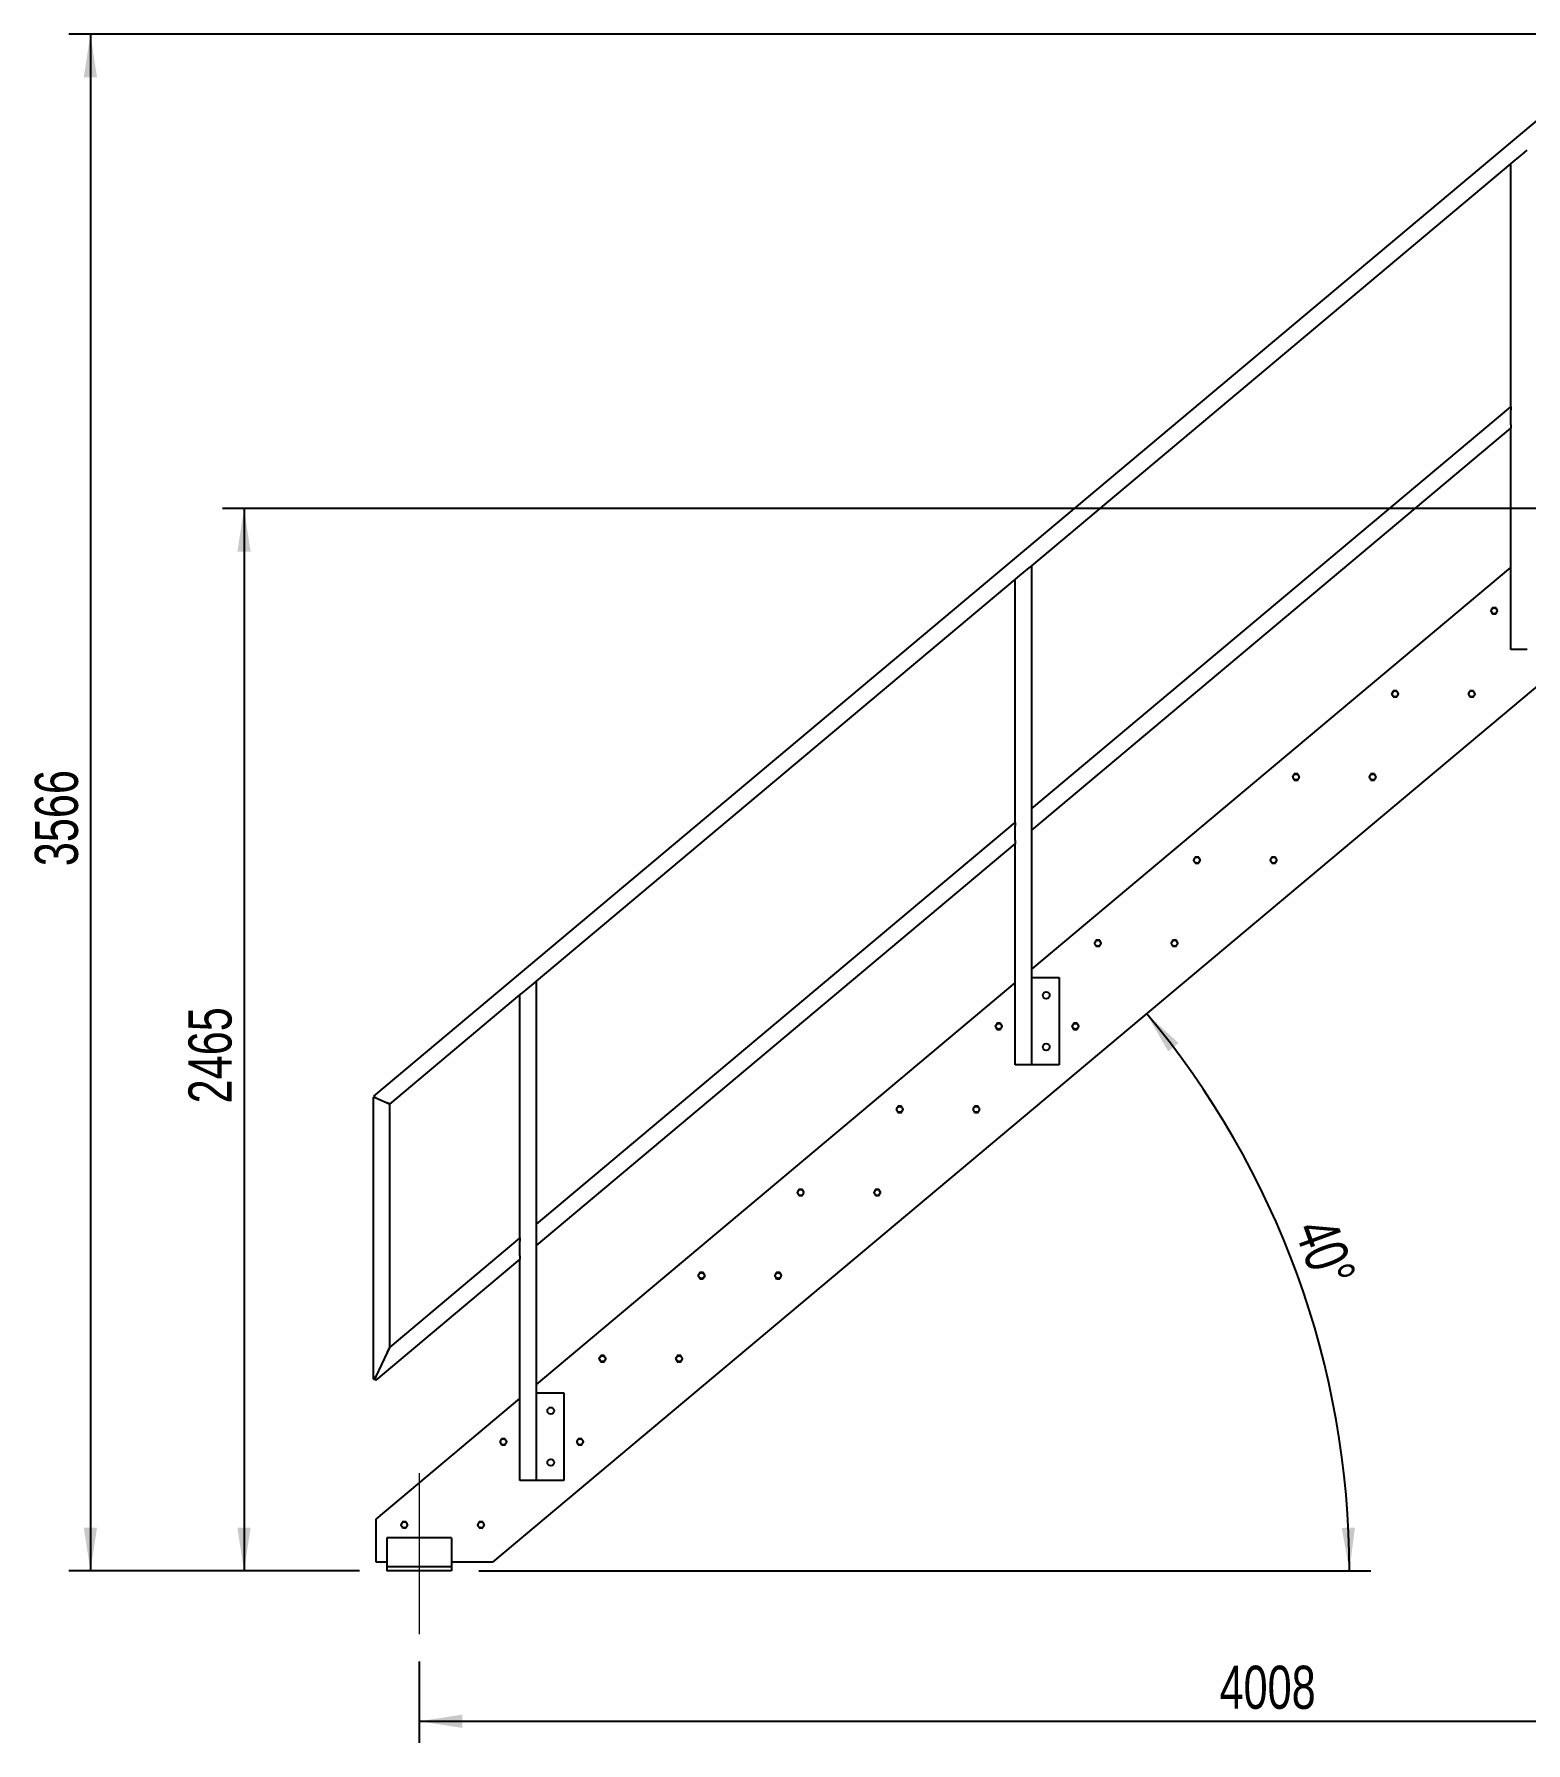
# Model space of a CAD drawing. Header units: millimetres. Extents: x 1293 to 41893, y 1011 to 26911.
# Drawn here: x 20721 to 24181, y 3855 to 7820 of the extents above; entities that cross this region are included whole.
import ezdxf

# ---------------------------------------------------------------- set-up
doc = ezdxf.new("R2010")
doc.units = ezdxf.units.MM
doc.header["$LTSCALE"] = 50
doc.linetypes.add('CENTERX2', pattern=[20.32, 12.7, -2.54, 2.54, -2.54])
doc.layers.add('CAPA_1', color=7, linetype='Continuous')
doc.layers.add('PASILLOS', color=2, linetype='Continuous')
doc.styles.add('SLDTEXTSTYLE0', font='TXT', dxfattribs={"width": 0.75})
doc.dimstyles.new('SLDDIMSTYLE0', dxfattribs={"dimtxt": 100, "dimasz": 100, "dimexe": 0, "dimexo": 0.0625, "dimgap": 25, "dimtad": 2, "dimdec": 0, "dimrnd": 1e-09, "dimzin": 12, "dimdsep": 46, "dimtxsty": 'SLDTEXTSTYLE0', "dimsah": 1, "dimcen": 0.09, "dimadec": 0, "dimazin": 3, "dimtfac": 1, "dimtdec": 0, "dimtofl": 0, "dimtmove": 0, "dimatfit": 3, "dimfxl": 1, "dimfrac": 2, "dimtolj": 1, "dimtzin": 12, "dimarcsym": 0})
doc.dimstyles.new('SLDDIMSTYLE1', dxfattribs={"dimtxt": 100, "dimasz": 100, "dimexe": 0, "dimexo": 0.0625, "dimgap": 25, "dimtad": 2, "dimdec": 4, "dimlfac": 50, "dimzin": 12, "dimdsep": 46, "dimtxsty": 'SLDTEXTSTYLE0', "dimsah": 1, "dimcen": 0.09, "dimadec": 0, "dimazin": 3, "dimtfac": 1, "dimtdec": 0, "dimtofl": 0, "dimtmove": 0, "dimatfit": 3, "dimfxl": 1, "dimfrac": 2, "dimtolj": 1, "dimtzin": 12, "dimarcsym": 0})

# ---------------------------------------------------------------- blocks, each defined once
blk = doc.blocks.new('_D_7')
at = {"layer": 'CAPA_1', "transparency": 16777216}
for p, q in [((25622.4, 4353.9), (25622.4, 3854.8)), ((21613.9, 4043.7), (21613.9, 3854.8)), ((21613.9, 3904.8), (25622.4, 3904.8))]:
    blk.add_line(p, q, dxfattribs=at)
for points in [[(21613.9, 3904.8), (21713.9, 3889.4), (21713.9, 3920.2)], [(25622.4, 3904.8), (25522.4, 3920.2), (25522.4, 3889.4)]]:
    blk.add_solid(points, dxfattribs=at)
at = {"layer": 'CAPA_1', "transparency": 16777216, "insert": (23470.3, 4033.7), "char_height": 100, "attachment_point": 1, "style": 'SLDTEXTSTYLE0'}
blk.add_mtext('4008', dxfattribs=at)
blk = doc.blocks.new('_D_8')
at = {"layer": 'CAPA_1', "transparency": 16777216}
for p, q in [((24382.9, 7819.8), (20801.3, 7819.8)), ((20851.3, 7819.8), (20851.3, 4254)), ((21475.4, 4254), (20801.3, 4254))]:
    blk.add_line(p, q, dxfattribs=at)
for points in [[(20851.3, 7819.8), (20835.9, 7719.8), (20866.7, 7719.8)], [(20851.3, 4254), (20866.7, 4354), (20835.9, 4354)]]:
    blk.add_solid(points, dxfattribs=at)
at = {"layer": 'CAPA_1', "transparency": 16777216, "insert": (20722.4, 5889.1), "char_height": 100, "attachment_point": 1, "rotation": 90, "style": 'SLDTEXTSTYLE0'}
blk.add_mtext('3566', dxfattribs=at)
blk = doc.blocks.new('_D_9')
at = {"layer": 'CAPA_1', "transparency": 16777216}
blk.add_line((21752.4, 4254), (23821.6, 4254), dxfattribs=at)
blk.add_arc((21759.8, 4254), 2011.8, 0, 40, dxfattribs=at)
for points in [[(23300.9, 5547.1), (23351.2, 5459.3), (23375.3, 5478.5)], [(23771.6, 4254), (23784.5, 4354.3), (23753.7, 4353.6)]]:
    blk.add_solid(points, dxfattribs=at)
at = {"layer": 'CAPA_1', "transparency": 16777216, "insert": (23737, 5080.6), "char_height": 100, "attachment_point": 1, "rotation": 290, "style": 'SLDTEXTSTYLE0'}
blk.add_mtext('40°', dxfattribs=at)
blk = doc.blocks.new('_D_10')
at = {"layer": 'CAPA_1', "transparency": 16777216}
for p, q in [((24551.6, 6719), (21157.6, 6719)), ((21207.6, 6719), (21207.6, 4254)), ((21475.4, 4254), (21157.6, 4254))]:
    blk.add_line(p, q, dxfattribs=at)
for points in [[(21207.6, 6719), (21192.2, 6619), (21223, 6619)], [(21207.6, 4254), (21223, 4354), (21192.2, 4354)]]:
    blk.add_solid(points, dxfattribs=at)
at = {"layer": 'CAPA_1', "transparency": 16777216, "insert": (21078.7, 5338.7), "char_height": 100, "attachment_point": 1, "rotation": 90, "style": 'SLDTEXTSTYLE0'}
blk.add_mtext('2465', dxfattribs=at)

msp = doc.modelspace()

# ---------------------------------------------------------------- linework, layer by layer
at = {"layer": 'CAPA_1', "linetype": 'CENTERX2', "lineweight": 18}
msp.add_line((21613.871561, 4480.1816934), (21613.871561, 4107.1617734), dxfattribs=at)
at = {"layer": 'PASILLOS', "linetype": 'Continuous', "lineweight": 25}
for p, q in [((21508.5535896, 5355.5496532), (24444.5694222, 7819.1594555)), ((24151.8116858, 7523.7705291), (24177.7196858, 7545.5099224)), ((24177.7196858, 7545.5099224), (24183.8156858, 7550.6250737)), ((23034.7490212, 6586.4436592), (24145.7156858, 7518.6553778)), ((24145.7156858, 7518.6553778), (24151.8116858, 7523.7705291)), ((24145.7156858, 6954.9805102), (24145.7156858, 7518.6553778)), ((23034.7490212, 6022.7687917), (24145.7156858, 6954.9805102)), ((24145.7156858, 6954.9805102), (24145.7156858, 6947.0227474)), ((24145.7156858, 6913.2022554), (24145.7156858, 6947.0227474)), ((23034.7490212, 5973.0327739), (24145.7156858, 6905.2444925)), ((24145.7156858, 6913.2022554), (24145.7156858, 6905.2444925)), ((24145.7156858, 6392.1082346), (24145.7156858, 6905.2444925)), ((23028.6530212, 6581.3285078), (23034.7490212, 6586.4436592)), ((23034.7490212, 6022.7687917), (23034.7490212, 6586.4436592)), ((23034.7490212, 5650.1494093), (24145.7156858, 6582.3611279)), ((21885.6823565, 5622.2622447), (22996.6490212, 6554.4739632)), ((22996.6490212, 6554.4739632), (23002.7450212, 6559.5891146)), ((22996.6490212, 5990.7990957), (22996.6490212, 6554.4739632)), ((23002.7450212, 6559.5891146), (23028.6530212, 6581.3285078)), ((24479.389068, 6535.9945175), (21783.6271584, 4273.9816934)), ((24151.8116858, 6392.1082346), (24145.7156858, 6392.1082346)), ((24177.7196858, 6392.1082346), (24151.8116858, 6392.1082346)), ((24183.8156858, 6392.1082346), (24177.7196858, 6392.1082346)), ((21885.6823565, 5058.5873771), (22996.6490212, 5990.7990957)), ((22996.6490212, 5990.7990957), (22996.6490212, 5982.8413329)), ((23034.7490212, 6014.8110288), (23034.7490212, 6022.7687917)), ((23034.7490212, 5980.9905368), (23034.7490212, 6014.8110288)), ((22996.6490212, 5949.0208408), (22996.6490212, 5982.8413329)), ((22996.6490212, 5949.0208408), (22996.6490212, 5941.063078)), ((23034.7490212, 5973.0327739), (23034.7490212, 5980.9905368)), ((23034.7490212, 5427.9268201), (23034.7490212, 5973.0327739)), ((21885.6823565, 5008.8513594), (22996.6490212, 5941.063078)), ((22996.6490212, 5427.9268201), (22996.6490212, 5941.063078)), ((23034.7490212, 5631.1268201), (23098.2490212, 5631.1268201)), ((23098.2490212, 5631.1268201), (23098.2490212, 5427.9268201)), ((21847.5823565, 5590.2925487), (21853.6783565, 5595.4077001)), ((21853.6783565, 5595.4077001), (21879.5863565, 5617.1470933)), ((21879.5863565, 5617.1470933), (21885.6823565, 5622.2622447)), ((21885.6823565, 5058.5873771), (21885.6823565, 5622.2622447)), ((21885.6823565, 4685.9679948), (22996.6490212, 5618.1797134)), ((21545.6823565, 5336.9683701), (21847.5823565, 5590.2925487)), ((21847.5823565, 5026.6176812), (21847.5823565, 5590.2925487)), ((23002.7450212, 5427.9268201), (22996.6490212, 5427.9268201)), ((23028.6530212, 5427.9268201), (23002.7450212, 5427.9268201)), ((23034.7490212, 5427.9268201), (23028.6530212, 5427.9268201)), ((23098.2490212, 5427.9268201), (23034.7490212, 5427.9268201)), ((21507.5823565, 4698.8382512), (21507.5823565, 5353.4668371)), ((21510.3012798, 5353.4668371), (21507.5823565, 5353.4668371)), ((21508.5535896, 5355.5496532), (21510.3012798, 5353.4668371)), ((21510.3012798, 5353.4668371), (21513.6783565, 5351.8920804)), ((21513.6783565, 5351.8920804), (21510.3012798, 5353.4668371)), ((21513.6783565, 5351.8920804), (21539.5863565, 5339.8109816)), ((21539.5863565, 5339.8109816), (21545.6823565, 5336.9683701)), ((21545.6823565, 5336.9683701), (21539.5863565, 5339.8109816)), ((21545.6823565, 4773.2935025), (21545.6823565, 5336.9683701)), ((21885.6823565, 5050.6296143), (21885.6823565, 5058.5873771)), ((21885.6823565, 5016.8091222), (21885.6823565, 5050.6296143)), ((21847.5823565, 5026.6176812), (21545.6823565, 4773.2935025)), ((21847.5823565, 5026.6176812), (21847.5823565, 5018.6599184)), ((21847.5823565, 4984.8394263), (21847.5823565, 5018.6599184)), ((21885.6823565, 5008.8513594), (21885.6823565, 5016.8091222)), ((21885.6823565, 4463.7454056), (21885.6823565, 5008.8513594)), ((21847.5823565, 4976.8816635), (21513.1365328, 4696.2482962)), ((21847.5823565, 4984.8394263), (21847.5823565, 4976.8816635)), ((21847.5823565, 4463.7454056), (21847.5823565, 4976.8816635)), ((21539.5863565, 4760.2205883), (21513.6783565, 4704.660703)), ((21545.6823565, 4773.2935025), (21539.5863565, 4760.2205883)), ((21539.5863565, 4760.2205883), (21545.6823565, 4773.2935025)), ((21507.5823565, 4698.8382512), (21510.9633026, 4698.8382512)), ((21513.6783565, 4704.660703), (21510.9633026, 4698.8382512)), ((21510.9633026, 4698.8382512), (21513.6783565, 4704.660703)), ((21510.9633026, 4698.8382512), (21513.1365328, 4696.2482962)), ((21513.871561, 4373.9816934), (21847.5823565, 4653.9982989)), ((21885.6823565, 4666.9454056), (21949.1823565, 4666.9454056)), ((21949.1823565, 4666.9454056), (21949.1823565, 4463.7454056)), ((21853.6783565, 4463.7454056), (21847.5823565, 4463.7454056)), ((21879.5863565, 4463.7454056), (21853.6783565, 4463.7454056)), ((21885.6823565, 4463.7454056), (21879.5863565, 4463.7454056)), ((21949.1823565, 4463.7454056), (21885.6823565, 4463.7454056)), ((21513.871561, 4273.9816934), (21513.871561, 4373.9816934)), ((21688.871561, 4330.1816934), (21538.871561, 4330.1816934)), ((21538.871561, 4330.1816934), (21538.871561, 4323.8367734)), ((21538.871561, 4323.8367734), (21538.871561, 4271.4441934)), ((21688.871561, 4330.1816934), (21688.871561, 4323.8367734)), ((21688.871561, 4323.8367734), (21688.871561, 4271.4441934)), ((21538.871561, 4273.9816934), (21513.871561, 4273.9816934)), ((21538.871561, 4271.4441934), (21538.871561, 4263.5066934)), ((21688.871561, 4263.5066934), (21538.871561, 4263.5066934)), ((21538.871561, 4263.5066934), (21538.871561, 4257.1617734)), ((21538.871561, 4257.1617734), (21538.871561, 4253.9816934)), ((21688.871561, 4253.9816934), (21538.871561, 4253.9816934)), ((21783.6271584, 4273.9816934), (21688.871561, 4273.9816934)), ((21688.871561, 4271.4441934), (21688.871561, 4263.5066934)), ((21688.871561, 4263.5066934), (21688.871561, 4257.1617734)), ((21688.871561, 4257.1617734), (21688.871561, 4253.9816934))]:
    msp.add_line(p, q, dxfattribs=at)
for centre, radius in [((24107.3156858, 6481.7082346), 6.775692), ((23877.5023529, 6288.8719517), 6.775692), ((24055.3023529, 6288.8719517), 6.775692), ((23647.68902, 6096.0356688), 6.775692), ((23825.48902, 6096.0356688), 6.775692), ((23417.875687, 5903.1993859), 6.775692), ((23595.675687, 5903.1993859), 6.775692), ((23188.0623541, 5710.363103), 6.775692), ((23365.8623541, 5710.363103), 6.775692), ((23068.2490212, 5589.5268201), 7.9375), ((22958.2490212, 5517.5268201), 6.775692), ((23136.0490212, 5517.5268201), 6.775692), ((23068.2490212, 5469.5268201), 7.9375), ((22728.4356882, 5324.6905372), 6.775692), ((22906.2356882, 5324.6905372), 6.775692), ((22498.6223553, 5131.8542543), 6.775692), ((22676.4223553, 5131.8542543), 6.775692), ((22268.8090223, 4939.0179714), 6.775692), ((22446.6090223, 4939.0179714), 6.775692), ((22038.9956894, 4746.1816885), 6.775692), ((22216.7956894, 4746.1816885), 6.775692), ((21919.1823565, 4625.3454056), 7.9375), ((21809.1823565, 4553.3454056), 6.775692), ((21986.9823565, 4553.3454056), 6.775692), ((21919.1823565, 4505.3454056), 7.9375), ((21579.3690235, 4360.5091226), 6.775692), ((21757.1690235, 4360.5091226), 6.775692)]:
    msp.add_circle(centre, radius, dxfattribs=at)
for points, knots in [([(24103.1912398, 6488.8519846), (24102.8334811, 6488.2323282), (24102.1102057, 6486.9795786), (24100.7064988, 6484.548287), (24099.7017136, 6482.8079479), (24099.0667939, 6481.7082346)], [0, 0, 0, 0, 0.2648633469, 0.5354700776, 1, 1, 1, 1]), ([(24099.0667939, 6481.7082346), (24099.4245527, 6481.0885782), (24100.147828, 6479.8358286), (24101.5515349, 6477.404537), (24102.5563201, 6475.6641979), (24103.1912398, 6474.5644846)], [0, 0, 0, 0, 0.2648633469, 0.5354700776, 1, 1, 1, 1]), ([(24111.4401318, 6488.8519846), (24111.0860922, 6488.8519846), (24110.0606097, 6488.8519846), (24108.301276, 6488.8519846), (24105.8621693, 6488.8519846), (24104.1792557, 6488.8519846), (24103.1912398, 6488.8519846)], [0, 0, 0, 0, 0.1315464599, 0.3810267709, 0.6366091688, 1, 1, 1, 1]), ([(24103.1912398, 6474.5644846), (24104.1792585, 6474.5644846), (24105.8447542, 6474.5644846), (24108.2830385, 6474.5644846), (24110.043375, 6474.5644846), (24111.0860979, 6474.5644846), (24111.4401318, 6474.5644846)], [0, 0, 0, 0, 0.36338935629, 0.61256267501, 0.86845407398, 1, 1, 1, 1]), ([(24115.5645778, 6481.7082346), (24115.206819, 6482.327891), (24114.4835437, 6483.5806407), (24113.0798368, 6486.0119323), (24112.0750516, 6487.7522713), (24111.4401318, 6488.8519846)], [0, 0, 0, 0, 0.2648633469, 0.5354700776, 1, 1, 1, 1]), ([(24111.4401318, 6474.5644846), (24111.7978906, 6475.184141), (24112.521166, 6476.4368907), (24113.9248728, 6478.8681823), (24114.929658, 6480.6085213), (24115.5645778, 6481.7082346)], [0, 0, 0, 0, 0.2648633469, 0.5354700776, 1, 1, 1, 1]), ([(23873.3779069, 6296.0157017), (23873.0201481, 6295.3960453), (23872.2968728, 6294.1432956), (23870.8931659, 6291.7120041), (23869.8883807, 6289.971665), (23869.2534609, 6288.8719517)], [0, 0, 0, 0, 0.2648633469, 0.5354700776, 1, 1, 1, 1]), ([(23869.2534609, 6288.8719517), (23869.6112197, 6288.2522953), (23870.3344951, 6286.9995456), (23871.7382019, 6284.5682541), (23872.7429871, 6282.827915), (23873.3779069, 6281.7282017)], [0, 0, 0, 0, 0.2648633469, 0.5354700776, 1, 1, 1, 1]), ([(23881.6267989, 6296.0157017), (23881.2727592, 6296.0157017), (23880.2472768, 6296.0157017), (23878.4879431, 6296.0157017), (23876.0488364, 6296.0157017), (23874.3659228, 6296.0157017), (23873.3779069, 6296.0157017)], [0, 0, 0, 0, 0.1315464599, 0.3810267709, 0.6366091688, 1, 1, 1, 1]), ([(23873.3779069, 6281.7282017), (23874.3659256, 6281.7282017), (23876.0314212, 6281.7282017), (23878.4697056, 6281.7282017), (23880.2300421, 6281.7282017), (23881.272765, 6281.7282017), (23881.6267989, 6281.7282017)], [0, 0, 0, 0, 0.3633893563, 0.612562675, 0.868454074, 1, 1, 1, 1]), ([(23885.7512449, 6288.8719517), (23885.3934861, 6289.4916081), (23884.6702107, 6290.7443578), (23883.2665039, 6293.1756494), (23882.2617187, 6294.9159884), (23881.6267989, 6296.0157017)], [0, 0, 0, 0, 0.2648633469, 0.5354700776, 1, 1, 1, 1]), ([(23881.6267989, 6281.7282017), (23881.9845577, 6282.3478581), (23882.707833, 6283.6006078), (23884.1115399, 6286.0318994), (23885.1163251, 6287.7722384), (23885.7512449, 6288.8719517)], [0, 0, 0, 0, 0.2648633469, 0.5354700776, 1, 1, 1, 1]), ([(24051.1779069, 6296.0157017), (24050.8201481, 6295.3960453), (24050.0968728, 6294.1432956), (24048.6931659, 6291.7120041), (24047.6883807, 6289.971665), (24047.0534609, 6288.8719517)], [0, 0, 0, 0, 0.2648633469, 0.5354700776, 1, 1, 1, 1]), ([(24047.0534609, 6288.8719517), (24047.4112197, 6288.2522953), (24048.1344951, 6286.9995456), (24049.5382019, 6284.5682541), (24050.5429871, 6282.827915), (24051.1779069, 6281.7282017)], [0, 0, 0, 0, 0.2648633469, 0.5354700776, 1, 1, 1, 1]), ([(24059.4267989, 6296.0157017), (24059.0727592, 6296.0157017), (24058.0472768, 6296.0157017), (24056.2879431, 6296.0157017), (24053.8488364, 6296.0157017), (24052.1659228, 6296.0157017), (24051.1779069, 6296.0157017)], [0, 0, 0, 0, 0.1315464599, 0.3810267709, 0.6366091688, 1, 1, 1, 1]), ([(24051.1779069, 6281.7282017), (24052.1659256, 6281.7282017), (24053.8314212, 6281.7282017), (24056.2697056, 6281.7282017), (24058.0300421, 6281.7282017), (24059.072765, 6281.7282017), (24059.4267989, 6281.7282017)], [0, 0, 0, 0, 0.36338935629, 0.61256267501, 0.86845407398, 1, 1, 1, 1]), ([(24063.5512449, 6288.8719517), (24063.1934861, 6289.4916081), (24062.4702107, 6290.7443578), (24061.0665039, 6293.1756494), (24060.0617187, 6294.9159884), (24059.4267989, 6296.0157017)], [0, 0, 0, 0, 0.2648633469, 0.5354700776, 1, 1, 1, 1]), ([(24059.4267989, 6281.7282017), (24059.7845577, 6282.3478581), (24060.507833, 6283.6006078), (24061.9115399, 6286.0318994), (24062.9163251, 6287.7722384), (24063.5512449, 6288.8719517)], [0, 0, 0, 0, 0.2648633469, 0.5354700776, 1, 1, 1, 1]), ([(23643.564574, 6103.1794188), (23643.2068152, 6102.5597624), (23642.4835398, 6101.3070127), (23641.079833, 6098.8757211), (23640.0750478, 6097.1353821), (23639.440128, 6096.0356688)], [0, 0, 0, 0, 0.2648633469, 0.5354700776, 1, 1, 1, 1]), ([(23639.440128, 6096.0356688), (23639.7978868, 6095.4160124), (23640.5211621, 6094.1632627), (23641.924869, 6091.7319711), (23642.9296542, 6089.9916321), (23643.564574, 6088.8919188)], [0, 0, 0, 0, 0.2648633469, 0.5354700776, 1, 1, 1, 1]), ([(23651.8134659, 6103.1794188), (23651.4594263, 6103.1794188), (23650.4339439, 6103.1794188), (23648.6746102, 6103.1794188), (23646.2355035, 6103.1794188), (23644.5525899, 6103.1794188), (23643.564574, 6103.1794188)], [0, 0, 0, 0, 0.1315464599, 0.3810267709, 0.6366091688, 1, 1, 1, 1]), ([(23643.564574, 6088.8919188), (23644.5525927, 6088.8919188), (23646.2180883, 6088.8919188), (23648.6563727, 6088.8919188), (23650.4167091, 6088.8919188), (23651.459432, 6088.8919188), (23651.8134659, 6088.8919188)], [0, 0, 0, 0, 0.36338935629, 0.61256267501, 0.86845407398, 1, 1, 1, 1]), ([(23655.9379119, 6096.0356688), (23655.5801531, 6096.6553252), (23654.8568778, 6097.9080749), (23653.4531709, 6100.3393665), (23652.4483857, 6102.0797055), (23651.8134659, 6103.1794188)], [0, 0, 0, 0, 0.2648633469, 0.5354700776, 1, 1, 1, 1]), ([(23651.8134659, 6088.8919188), (23652.1712247, 6089.5115752), (23652.8945001, 6090.7643249), (23654.2982069, 6093.1956165), (23655.3029922, 6094.9359555), (23655.9379119, 6096.0356688)], [0, 0, 0, 0, 0.2648633469, 0.5354700776, 1, 1, 1, 1]), ([(23821.364574, 6103.1794188), (23821.0068152, 6102.5597624), (23820.2835398, 6101.3070127), (23818.879833, 6098.8757211), (23817.8750478, 6097.1353821), (23817.240128, 6096.0356688)], [0, 0, 0, 0, 0.2648633469, 0.5354700776, 1, 1, 1, 1]), ([(23817.240128, 6096.0356688), (23817.5978868, 6095.4160124), (23818.3211621, 6094.1632627), (23819.724869, 6091.7319711), (23820.7296542, 6089.9916321), (23821.364574, 6088.8919188)], [0, 0, 0, 0, 0.2648633469, 0.5354700776, 1, 1, 1, 1]), ([(23829.6134659, 6103.1794188), (23829.2594263, 6103.1794188), (23828.2339439, 6103.1794188), (23826.4746102, 6103.1794188), (23824.0355035, 6103.1794188), (23822.3525899, 6103.1794188), (23821.364574, 6103.1794188)], [0, 0, 0, 0, 0.1315464599, 0.3810267709, 0.6366091688, 1, 1, 1, 1]), ([(23821.364574, 6088.8919188), (23822.3525927, 6088.8919188), (23824.0180883, 6088.8919188), (23826.4563727, 6088.8919188), (23828.2167091, 6088.8919188), (23829.259432, 6088.8919188), (23829.6134659, 6088.8919188)], [0, 0, 0, 0, 0.36338935629, 0.61256267501, 0.86845407398, 1, 1, 1, 1]), ([(23833.7379119, 6096.0356688), (23833.3801531, 6096.6553252), (23832.6568778, 6097.9080749), (23831.2531709, 6100.3393665), (23830.2483857, 6102.0797055), (23829.6134659, 6103.1794188)], [0, 0, 0, 0, 0.2648633469, 0.5354700776, 1, 1, 1, 1]), ([(23829.6134659, 6088.8919188), (23829.9712247, 6089.5115752), (23830.6945001, 6090.7643249), (23832.0982069, 6093.1956165), (23833.1029922, 6094.9359555), (23833.7379119, 6096.0356688)], [0, 0, 0, 0, 0.2648633469, 0.5354700776, 1, 1, 1, 1]), ([(23413.751241, 5910.3431359), (23413.3934822, 5909.7234795), (23412.6702069, 5908.4707298), (23411.2665, 5906.0394382), (23410.2617148, 5904.2990992), (23409.6267951, 5903.1993859)], [0, 0, 0, 0, 0.2648633469, 0.5354700776, 1, 1, 1, 1]), ([(23422.000133, 5910.3431359), (23421.6460934, 5910.3431359), (23420.6206109, 5910.3431359), (23418.8612772, 5910.3431359), (23416.4221705, 5910.3431359), (23414.7392569, 5910.3431359), (23413.751241, 5910.3431359)], [0, 0, 0, 0, 0.1315464599, 0.3810267709, 0.6366091688, 1, 1, 1, 1]), ([(23426.124579, 5903.1993859), (23425.7668202, 5903.8190423), (23425.0435449, 5905.071792), (23423.639838, 5907.5030836), (23422.6350528, 5909.2434226), (23422.000133, 5910.3431359)], [0, 0, 0, 0, 0.2648633469, 0.5354700776, 1, 1, 1, 1]), ([(23591.551241, 5910.3431359), (23591.1934822, 5909.7234795), (23590.4702069, 5908.4707298), (23589.0665, 5906.0394382), (23588.0617148, 5904.2990992), (23587.4267951, 5903.1993859)], [0, 0, 0, 0, 0.2648633469, 0.5354700776, 1, 1, 1, 1]), ([(23599.800133, 5910.3431359), (23599.4460934, 5910.3431359), (23598.4206109, 5910.3431359), (23596.6612772, 5910.3431359), (23594.2221705, 5910.3431359), (23592.5392569, 5910.3431359), (23591.551241, 5910.3431359)], [0, 0, 0, 0, 0.1315464599, 0.3810267709, 0.6366091688, 1, 1, 1, 1]), ([(23603.924579, 5903.1993859), (23603.5668202, 5903.8190423), (23602.8435449, 5905.071792), (23601.439838, 5907.5030836), (23600.4350528, 5909.2434226), (23599.800133, 5910.3431359)], [0, 0, 0, 0, 0.2648633469, 0.5354700776, 1, 1, 1, 1]), ([(23409.6267951, 5903.1993859), (23409.9845538, 5902.5797295), (23410.7078292, 5901.3269798), (23412.1115361, 5898.8956882), (23413.1163213, 5897.1553492), (23413.751241, 5896.0556359)], [0, 0, 0, 0, 0.2648633469, 0.5354700776, 1, 1, 1, 1]), ([(23413.751241, 5896.0556359), (23414.7392597, 5896.0556359), (23416.4047554, 5896.0556359), (23418.8430397, 5896.0556359), (23420.6033762, 5896.0556359), (23421.6460991, 5896.0556359), (23422.000133, 5896.0556359)], [0, 0, 0, 0, 0.3633893563, 0.612562675, 0.868454074, 1, 1, 1, 1]), ([(23422.000133, 5896.0556359), (23422.3578918, 5896.6752923), (23423.0811672, 5897.928042), (23424.484874, 5900.3593336), (23425.4896592, 5902.0996726), (23426.124579, 5903.1993859)], [0, 0, 0, 0, 0.2648633469, 0.5354700776, 1, 1, 1, 1]), ([(23587.4267951, 5903.1993859), (23587.7845538, 5902.5797295), (23588.5078292, 5901.3269798), (23589.9115361, 5898.8956882), (23590.9163213, 5897.1553492), (23591.551241, 5896.0556359)], [0, 0, 0, 0, 0.2648633469, 0.5354700776, 1, 1, 1, 1]), ([(23591.551241, 5896.0556359), (23592.5392597, 5896.0556359), (23594.2047554, 5896.0556359), (23596.6430397, 5896.0556359), (23598.4033762, 5896.0556359), (23599.4460991, 5896.0556359), (23599.800133, 5896.0556359)], [0, 0, 0, 0, 0.3633893563, 0.612562675, 0.868454074, 1, 1, 1, 1]), ([(23599.800133, 5896.0556359), (23600.1578918, 5896.6752923), (23600.8811672, 5897.928042), (23602.284874, 5900.3593336), (23603.2896592, 5902.0996726), (23603.924579, 5903.1993859)], [0, 0, 0, 0, 0.2648633469, 0.5354700776, 1, 1, 1, 1]), ([(23183.9379081, 5717.506853), (23183.5801493, 5716.8871966), (23182.856874, 5715.6344469), (23181.4531671, 5713.2031553), (23180.4483819, 5711.4628163), (23179.8134621, 5710.363103)], [0, 0, 0, 0, 0.2648633469, 0.5354700776, 1, 1, 1, 1]), ([(23179.8134621, 5710.363103), (23180.1712209, 5709.7434466), (23180.8944963, 5708.4906969), (23182.2982031, 5706.0594053), (23183.3029883, 5704.3190663), (23183.9379081, 5703.219353)], [0, 0, 0, 0, 0.2648633469, 0.5354700776, 1, 1, 1, 1]), ([(23192.1868001, 5717.506853), (23191.8327604, 5717.506853), (23190.807278, 5717.506853), (23189.0479443, 5717.506853), (23186.6088376, 5717.506853), (23184.925924, 5717.506853), (23183.9379081, 5717.506853)], [0, 0, 0, 0, 0.1315464599, 0.3810267709, 0.6366091688, 1, 1, 1, 1]), ([(23196.3112461, 5710.363103), (23195.9534873, 5710.9827594), (23195.2302119, 5712.2355091), (23193.8265051, 5714.6668006), (23192.8217198, 5716.4071397), (23192.1868001, 5717.506853)], [0, 0, 0, 0, 0.2648633469, 0.5354700776, 1, 1, 1, 1]), ([(23192.1868001, 5703.219353), (23192.5445589, 5703.8390094), (23193.2678342, 5705.0917591), (23194.6715411, 5707.5230506), (23195.6763263, 5709.2633897), (23196.3112461, 5710.363103)], [0, 0, 0, 0, 0.2648633469, 0.5354700776, 1, 1, 1, 1]), ([(23361.7379081, 5717.506853), (23361.3801493, 5716.8871966), (23360.656874, 5715.6344469), (23359.2531671, 5713.2031553), (23358.2483819, 5711.4628163), (23357.6134621, 5710.363103)], [0, 0, 0, 0, 0.2648633469, 0.5354700776, 1, 1, 1, 1]), ([(23357.6134621, 5710.363103), (23357.9712209, 5709.7434466), (23358.6944963, 5708.4906969), (23360.0982031, 5706.0594053), (23361.1029883, 5704.3190663), (23361.7379081, 5703.219353)], [0, 0, 0, 0, 0.2648633469, 0.5354700776, 1, 1, 1, 1]), ([(23369.9868001, 5717.506853), (23369.6327604, 5717.506853), (23368.607278, 5717.506853), (23366.8479443, 5717.506853), (23364.4088376, 5717.506853), (23362.725924, 5717.506853), (23361.7379081, 5717.506853)], [0, 0, 0, 0, 0.1315464599, 0.3810267709, 0.6366091688, 1, 1, 1, 1]), ([(23374.1112461, 5710.363103), (23373.7534873, 5710.9827594), (23373.0302119, 5712.2355091), (23371.6265051, 5714.6668006), (23370.6217198, 5716.4071397), (23369.9868001, 5717.506853)], [0, 0, 0, 0, 0.2648633469, 0.5354700776, 1, 1, 1, 1]), ([(23369.9868001, 5703.219353), (23370.3445589, 5703.8390094), (23371.0678342, 5705.0917591), (23372.4715411, 5707.5230506), (23373.4763263, 5709.2633897), (23374.1112461, 5710.363103)], [0, 0, 0, 0, 0.2648633469, 0.5354700776, 1, 1, 1, 1]), ([(23183.9379081, 5703.219353), (23184.9259268, 5703.219353), (23186.5914224, 5703.219353), (23189.0297068, 5703.219353), (23190.7900433, 5703.219353), (23191.8327662, 5703.219353), (23192.1868001, 5703.219353)], [0, 0, 0, 0, 0.3633893563, 0.612562675, 0.868454074, 1, 1, 1, 1]), ([(23361.7379081, 5703.219353), (23362.7259268, 5703.219353), (23364.3914224, 5703.219353), (23366.8297068, 5703.219353), (23368.5900433, 5703.219353), (23369.6327662, 5703.219353), (23369.9868001, 5703.219353)], [0, 0, 0, 0, 0.36338935629, 0.61256267501, 0.86845407398, 1, 1, 1, 1]), ([(22954.1245752, 5524.6705701), (22953.7668164, 5524.0509137), (22953.043541, 5522.798164), (22951.6398342, 5520.3668724), (22950.635049, 5518.6265334), (22950.0001292, 5517.5268201)], [0, 0, 0, 0, 0.2648633469, 0.5354700776, 1, 1, 1, 1]), ([(22950.0001292, 5517.5268201), (22950.357888, 5516.9071637), (22951.0811633, 5515.654414), (22952.4848702, 5513.2231224), (22953.4896554, 5511.4827834), (22954.1245752, 5510.3830701)], [0, 0, 0, 0, 0.2648633469, 0.5354700776, 1, 1, 1, 1]), ([(22962.3734671, 5524.6705701), (22962.0194275, 5524.6705701), (22960.9939451, 5524.6705701), (22959.2346114, 5524.6705701), (22956.7955047, 5524.6705701), (22955.112591, 5524.6705701), (22954.1245752, 5524.6705701)], [0, 0, 0, 0, 0.1315464599, 0.3810267709, 0.6366091688, 1, 1, 1, 1]), ([(22966.4979131, 5517.5268201), (22966.1401543, 5518.1464765), (22965.416879, 5519.3992261), (22964.0131721, 5521.8305177), (22963.0083869, 5523.5708568), (22962.3734671, 5524.6705701)], [0, 0, 0, 0, 0.2648633469, 0.5354700776, 1, 1, 1, 1]), ([(22962.3734671, 5510.3830701), (22962.7312259, 5511.0027265), (22963.4545013, 5512.2554761), (22964.8582081, 5514.6867677), (22965.8629934, 5516.4271068), (22966.4979131, 5517.5268201)], [0, 0, 0, 0, 0.2648633469, 0.5354700776, 1, 1, 1, 1]), ([(23131.9245752, 5524.6705701), (23131.5668164, 5524.0509137), (23130.843541, 5522.798164), (23129.4398342, 5520.3668724), (23128.435049, 5518.6265334), (23127.8001292, 5517.5268201)], [0, 0, 0, 0, 0.2648633469, 0.5354700776, 1, 1, 1, 1]), ([(23127.8001292, 5517.5268201), (23128.157888, 5516.9071637), (23128.8811633, 5515.654414), (23130.2848702, 5513.2231224), (23131.2896554, 5511.4827834), (23131.9245752, 5510.3830701)], [0, 0, 0, 0, 0.2648633469, 0.5354700776, 1, 1, 1, 1]), ([(23140.1734671, 5524.6705701), (23139.8194275, 5524.6705701), (23138.7939451, 5524.6705701), (23137.0346114, 5524.6705701), (23134.5955047, 5524.6705701), (23132.912591, 5524.6705701), (23131.9245752, 5524.6705701)], [0, 0, 0, 0, 0.1315464599, 0.3810267709, 0.6366091688, 1, 1, 1, 1]), ([(23144.2979131, 5517.5268201), (23143.9401543, 5518.1464765), (23143.216879, 5519.3992261), (23141.8131721, 5521.8305177), (23140.8083869, 5523.5708568), (23140.1734671, 5524.6705701)], [0, 0, 0, 0, 0.2648633469, 0.5354700776, 1, 1, 1, 1]), ([(23140.1734671, 5510.3830701), (23140.5312259, 5511.0027265), (23141.2545013, 5512.2554761), (23142.6582081, 5514.6867677), (23143.6629934, 5516.4271068), (23144.2979131, 5517.5268201)], [0, 0, 0, 0, 0.2648633469, 0.5354700776, 1, 1, 1, 1]), ([(22954.1245752, 5510.3830701), (22955.1125939, 5510.3830701), (22956.7780895, 5510.3830701), (22959.2163738, 5510.3830701), (22960.9767103, 5510.3830701), (22962.0194332, 5510.3830701), (22962.3734671, 5510.3830701)], [0, 0, 0, 0, 0.36338935629, 0.61256267501, 0.86845407398, 1, 1, 1, 1]), ([(23131.9245752, 5510.3830701), (23132.9125939, 5510.3830701), (23134.5780895, 5510.3830701), (23137.0163738, 5510.3830701), (23138.7767103, 5510.3830701), (23139.8194332, 5510.3830701), (23140.1734671, 5510.3830701)], [0, 0, 0, 0, 0.3633893563, 0.612562675, 0.868454074, 1, 1, 1, 1]), ([(22724.3112422, 5331.8342872), (22723.9534834, 5331.2146308), (22723.2302081, 5329.9618811), (22721.8265012, 5327.5305895), (22720.821716, 5325.7902505), (22720.1867962, 5324.6905372)], [0, 0, 0, 0, 0.2648633469, 0.5354700776, 1, 1, 1, 1]), ([(22720.1867962, 5324.6905372), (22720.544555, 5324.0708808), (22721.2678304, 5322.8181311), (22722.6715372, 5320.3868395), (22723.6763225, 5318.6465005), (22724.3112422, 5317.5467872)], [0, 0, 0, 0, 0.2648633469, 0.5354700776, 1, 1, 1, 1]), ([(22732.5601342, 5331.8342872), (22732.2060946, 5331.8342872), (22731.1806121, 5331.8342872), (22729.4212784, 5331.8342872), (22726.9821717, 5331.8342872), (22725.2992581, 5331.8342872), (22724.3112422, 5331.8342872)], [0, 0, 0, 0, 0.1315464599, 0.3810267709, 0.6366091688, 1, 1, 1, 1]), ([(22724.3112422, 5317.5467872), (22725.2992609, 5317.5467872), (22726.9647565, 5317.5467872), (22729.4030409, 5317.5467872), (22731.1633774, 5317.5467872), (22732.2061003, 5317.5467872), (22732.5601342, 5317.5467872)], [0, 0, 0, 0, 0.3633893563, 0.612562675, 0.868454074, 1, 1, 1, 1]), ([(22736.6845802, 5324.6905372), (22736.3268214, 5325.3101936), (22735.603546, 5326.5629432), (22734.1998392, 5328.9942348), (22733.195054, 5330.7345739), (22732.5601342, 5331.8342872)], [0, 0, 0, 0, 0.2648633469, 0.5354700776, 1, 1, 1, 1]), ([(22732.5601342, 5317.5467872), (22732.917893, 5318.1664436), (22733.6411683, 5319.4191932), (22735.0448752, 5321.8504848), (22736.0496604, 5323.5908239), (22736.6845802, 5324.6905372)], [0, 0, 0, 0, 0.2648633469, 0.5354700776, 1, 1, 1, 1]), ([(22902.1112422, 5331.8342872), (22901.7534834, 5331.2146308), (22901.0302081, 5329.9618811), (22899.6265012, 5327.5305895), (22898.621716, 5325.7902505), (22897.9867962, 5324.6905372)], [0, 0, 0, 0, 0.2648633469, 0.5354700776, 1, 1, 1, 1]), ([(22897.9867962, 5324.6905372), (22898.344555, 5324.0708808), (22899.0678304, 5322.8181311), (22900.4715372, 5320.3868395), (22901.4763225, 5318.6465005), (22902.1112422, 5317.5467872)], [0, 0, 0, 0, 0.2648633469, 0.5354700776, 1, 1, 1, 1]), ([(22910.3601342, 5331.8342872), (22910.0060946, 5331.8342872), (22908.9806121, 5331.8342872), (22907.2212784, 5331.8342872), (22904.7821717, 5331.8342872), (22903.0992581, 5331.8342872), (22902.1112422, 5331.8342872)], [0, 0, 0, 0, 0.1315464599, 0.3810267709, 0.6366091688, 1, 1, 1, 1]), ([(22902.1112422, 5317.5467872), (22903.0992609, 5317.5467872), (22904.7647565, 5317.5467872), (22907.2030409, 5317.5467872), (22908.9633774, 5317.5467872), (22910.0061003, 5317.5467872), (22910.3601342, 5317.5467872)], [0, 0, 0, 0, 0.3633893563, 0.612562675, 0.868454074, 1, 1, 1, 1]), ([(22914.4845802, 5324.6905372), (22914.1268214, 5325.3101936), (22913.403546, 5326.5629432), (22911.9998392, 5328.9942348), (22910.995054, 5330.7345739), (22910.3601342, 5331.8342872)], [0, 0, 0, 0, 0.2648633469, 0.5354700776, 1, 1, 1, 1]), ([(22910.3601342, 5317.5467872), (22910.717893, 5318.1664436), (22911.4411683, 5319.4191932), (22912.8448752, 5321.8504848), (22913.8496604, 5323.5908239), (22914.4845802, 5324.6905372)], [0, 0, 0, 0, 0.2648633469, 0.5354700776, 1, 1, 1, 1]), ([(22494.4979093, 5138.9980043), (22494.1401505, 5138.3783479), (22493.4168752, 5137.1255982), (22492.0131683, 5134.6943066), (22491.0083831, 5132.9539676), (22490.3734633, 5131.8542543)], [0, 0, 0, 0, 0.2648633469, 0.5354700776, 1, 1, 1, 1]), ([(22490.3734633, 5131.8542543), (22490.7312221, 5131.2345979), (22491.4544975, 5129.9818482), (22492.8582043, 5127.5505566), (22493.8629895, 5125.8102176), (22494.4979093, 5124.7105043)], [0, 0, 0, 0, 0.2648633469, 0.5354700776, 1, 1, 1, 1]), ([(22502.7468013, 5138.9980043), (22502.3927616, 5138.9980043), (22501.3672792, 5138.9980043), (22499.6079455, 5138.9980043), (22497.1688388, 5138.9980043), (22495.4859252, 5138.9980043), (22494.4979093, 5138.9980043)], [0, 0, 0, 0, 0.1315464599, 0.3810267709, 0.6366091688, 1, 1, 1, 1]), ([(22494.4979093, 5124.7105043), (22495.485928, 5124.7105043), (22497.1514236, 5124.7105043), (22499.589708, 5124.7105043), (22501.3500445, 5124.7105043), (22502.3927674, 5124.7105043), (22502.7468013, 5124.7105043)], [0, 0, 0, 0, 0.36338935629, 0.61256267501, 0.86845407398, 1, 1, 1, 1]), ([(22506.8712473, 5131.8542543), (22506.5134885, 5132.4739107), (22505.7902131, 5133.7266603), (22504.3865063, 5136.1579519), (22503.381721, 5137.898291), (22502.7468013, 5138.9980043)], [0, 0, 0, 0, 0.2648633469, 0.5354700776, 1, 1, 1, 1]), ([(22502.7468013, 5124.7105043), (22503.1045601, 5125.3301607), (22503.8278354, 5126.5829103), (22505.2315423, 5129.0142019), (22506.2363275, 5130.754541), (22506.8712473, 5131.8542543)], [0, 0, 0, 0, 0.2648633469, 0.5354700776, 1, 1, 1, 1]), ([(22672.2979093, 5138.9980043), (22671.9401505, 5138.3783479), (22671.2168752, 5137.1255982), (22669.8131683, 5134.6943066), (22668.8083831, 5132.9539676), (22668.1734633, 5131.8542543)], [0, 0, 0, 0, 0.2648633469, 0.5354700776, 1, 1, 1, 1]), ([(22668.1734633, 5131.8542543), (22668.5312221, 5131.2345979), (22669.2544975, 5129.9818482), (22670.6582043, 5127.5505566), (22671.6629895, 5125.8102176), (22672.2979093, 5124.7105043)], [0, 0, 0, 0, 0.2648633469, 0.5354700776, 1, 1, 1, 1]), ([(22680.5468013, 5138.9980043), (22680.1927616, 5138.9980043), (22679.1672792, 5138.9980043), (22677.4079455, 5138.9980043), (22674.9688388, 5138.9980043), (22673.2859252, 5138.9980043), (22672.2979093, 5138.9980043)], [0, 0, 0, 0, 0.1315464599, 0.3810267709, 0.6366091688, 1, 1, 1, 1]), ([(22672.2979093, 5124.7105043), (22673.285928, 5124.7105043), (22674.9514236, 5124.7105043), (22677.389708, 5124.7105043), (22679.1500445, 5124.7105043), (22680.1927674, 5124.7105043), (22680.5468013, 5124.7105043)], [0, 0, 0, 0, 0.3633893563, 0.612562675, 0.868454074, 1, 1, 1, 1]), ([(22684.6712473, 5131.8542543), (22684.3134885, 5132.4739107), (22683.5902131, 5133.7266603), (22682.1865063, 5136.1579519), (22681.181721, 5137.898291), (22680.5468013, 5138.9980043)], [0, 0, 0, 0, 0.2648633469, 0.5354700776, 1, 1, 1, 1]), ([(22680.5468013, 5124.7105043), (22680.9045601, 5125.3301607), (22681.6278354, 5126.5829103), (22683.0315423, 5129.0142019), (22684.0363275, 5130.754541), (22684.6712473, 5131.8542543)], [0, 0, 0, 0, 0.2648633469, 0.5354700776, 1, 1, 1, 1]), ([(22264.6845764, 4946.1617214), (22264.3268176, 4945.542065), (22263.6035422, 4944.2893153), (22262.1998354, 4941.8580237), (22261.1950501, 4940.1176847), (22260.5601304, 4939.0179714)], [0, 0, 0, 0, 0.2648633469, 0.5354700776, 1, 1, 1, 1]), ([(22260.5601304, 4939.0179714), (22260.9178892, 4938.398315), (22261.6411645, 4937.1455653), (22263.0448714, 4934.7142737), (22264.0496566, 4932.9739347), (22264.6845764, 4931.8742214)], [0, 0, 0, 0, 0.2648633469, 0.5354700776, 1, 1, 1, 1]), ([(22272.9334683, 4946.1617214), (22272.5794287, 4946.1617214), (22271.5539462, 4946.1617214), (22269.7946126, 4946.1617214), (22267.3555058, 4946.1617214), (22265.6725922, 4946.1617214), (22264.6845764, 4946.1617214)], [0, 0, 0, 0, 0.1315464599, 0.3810267709, 0.6366091688, 1, 1, 1, 1]), ([(22264.6845764, 4931.8742214), (22265.6725951, 4931.8742214), (22267.3380907, 4931.8742214), (22269.776375, 4931.8742214), (22271.5367115, 4931.8742214), (22272.5794344, 4931.8742214), (22272.9334683, 4931.8742214)], [0, 0, 0, 0, 0.36338935629, 0.61256267501, 0.86845407398, 1, 1, 1, 1]), ([(22277.0579143, 4939.0179714), (22276.7001555, 4939.6376278), (22275.9768802, 4940.8903774), (22274.5731733, 4943.321669), (22273.5683881, 4945.0620081), (22272.9334683, 4946.1617214)], [0, 0, 0, 0, 0.2648633469, 0.5354700776, 1, 1, 1, 1]), ([(22272.9334683, 4931.8742214), (22273.2912271, 4932.4938778), (22274.0145025, 4933.7466274), (22275.4182093, 4936.177919), (22276.4229945, 4937.9182581), (22277.0579143, 4939.0179714)], [0, 0, 0, 0, 0.2648633469, 0.5354700776, 1, 1, 1, 1]), ([(22442.4845764, 4946.1617214), (22442.1268176, 4945.542065), (22441.4035422, 4944.2893153), (22439.9998354, 4941.8580237), (22438.9950501, 4940.1176847), (22438.3601304, 4939.0179714)], [0, 0, 0, 0, 0.2648633469, 0.5354700776, 1, 1, 1, 1]), ([(22438.3601304, 4939.0179714), (22438.7178892, 4938.398315), (22439.4411645, 4937.1455653), (22440.8448714, 4934.7142737), (22441.8496566, 4932.9739347), (22442.4845764, 4931.8742214)], [0, 0, 0, 0, 0.2648633469, 0.5354700776, 1, 1, 1, 1]), ([(22450.7334683, 4946.1617214), (22450.3794287, 4946.1617214), (22449.3539462, 4946.1617214), (22447.5946126, 4946.1617214), (22445.1555058, 4946.1617214), (22443.4725922, 4946.1617214), (22442.4845764, 4946.1617214)], [0, 0, 0, 0, 0.1315464599, 0.3810267709, 0.6366091688, 1, 1, 1, 1]), ([(22442.4845764, 4931.8742214), (22443.4725951, 4931.8742214), (22445.1380907, 4931.8742214), (22447.576375, 4931.8742214), (22449.3367115, 4931.8742214), (22450.3794344, 4931.8742214), (22450.7334683, 4931.8742214)], [0, 0, 0, 0, 0.3633893563, 0.612562675, 0.868454074, 1, 1, 1, 1]), ([(22454.8579143, 4939.0179714), (22454.5001555, 4939.6376278), (22453.7768802, 4940.8903774), (22452.3731733, 4943.321669), (22451.3683881, 4945.0620081), (22450.7334683, 4946.1617214)], [0, 0, 0, 0, 0.2648633469, 0.5354700776, 1, 1, 1, 1]), ([(22450.7334683, 4931.8742214), (22451.0912271, 4932.4938778), (22451.8145025, 4933.7466274), (22453.2182093, 4936.177919), (22454.2229945, 4937.9182581), (22454.8579143, 4939.0179714)], [0, 0, 0, 0, 0.2648633469, 0.5354700776, 1, 1, 1, 1]), ([(22034.8712434, 4753.3254385), (22034.5134846, 4752.7057821), (22033.7902093, 4751.4530324), (22032.3865024, 4749.0217408), (22031.3817172, 4747.2814018), (22030.7467974, 4746.1816885)], [0, 0, 0, 0, 0.2648633469, 0.5354700776, 1, 1, 1, 1]), ([(22030.7467974, 4746.1816885), (22031.1045562, 4745.5620321), (22031.8278316, 4744.3092824), (22033.2315384, 4741.8779908), (22034.2363237, 4740.1376518), (22034.8712434, 4739.0379385)], [0, 0, 0, 0, 0.2648633469, 0.5354700776, 1, 1, 1, 1]), ([(22043.1201354, 4753.3254385), (22042.7660957, 4753.3254385), (22041.7406133, 4753.3254385), (22039.9812796, 4753.3254385), (22037.5421729, 4753.3254385), (22035.8592593, 4753.3254385), (22034.8712434, 4753.3254385)], [0, 0, 0, 0, 0.1315464599, 0.3810267709, 0.6366091688, 1, 1, 1, 1]), ([(22034.8712434, 4739.0379385), (22035.8592621, 4739.0379385), (22037.5247577, 4739.0379385), (22039.9630421, 4739.0379385), (22041.7233786, 4739.0379385), (22042.7661015, 4739.0379385), (22043.1201354, 4739.0379385)], [0, 0, 0, 0, 0.3633893563, 0.612562675, 0.868454074, 1, 1, 1, 1]), ([(22047.2445814, 4746.1816885), (22046.8868226, 4746.8013449), (22046.1635472, 4748.0540945), (22044.7598404, 4750.4853861), (22043.7550552, 4752.2257252), (22043.1201354, 4753.3254385)], [0, 0, 0, 0, 0.2648633469, 0.5354700776, 1, 1, 1, 1]), ([(22043.1201354, 4739.0379385), (22043.4778942, 4739.6575949), (22044.2011695, 4740.9103445), (22045.6048764, 4743.3416361), (22046.6096616, 4745.0819752), (22047.2445814, 4746.1816885)], [0, 0, 0, 0, 0.2648633469, 0.5354700776, 1, 1, 1, 1]), ([(22212.6712434, 4753.3254385), (22212.3134846, 4752.7057821), (22211.5902093, 4751.4530324), (22210.1865024, 4749.0217408), (22209.1817172, 4747.2814018), (22208.5467974, 4746.1816885)], [0, 0, 0, 0, 0.2648633469, 0.5354700776, 1, 1, 1, 1]), ([(22208.5467974, 4746.1816885), (22208.9045562, 4745.5620321), (22209.6278316, 4744.3092824), (22211.0315384, 4741.8779908), (22212.0363237, 4740.1376518), (22212.6712434, 4739.0379385)], [0, 0, 0, 0, 0.2648633469, 0.5354700776, 1, 1, 1, 1]), ([(22220.9201354, 4753.3254385), (22220.5660957, 4753.3254385), (22219.5406133, 4753.3254385), (22217.7812796, 4753.3254385), (22215.3421729, 4753.3254385), (22213.6592593, 4753.3254385), (22212.6712434, 4753.3254385)], [0, 0, 0, 0, 0.1315464599, 0.3810267709, 0.6366091688, 1, 1, 1, 1]), ([(22212.6712434, 4739.0379385), (22213.6592621, 4739.0379385), (22215.3247577, 4739.0379385), (22217.7630421, 4739.0379385), (22219.5233786, 4739.0379385), (22220.5661015, 4739.0379385), (22220.9201354, 4739.0379385)], [0, 0, 0, 0, 0.3633893563, 0.612562675, 0.868454074, 1, 1, 1, 1]), ([(22225.0445814, 4746.1816885), (22224.6868226, 4746.8013449), (22223.9635472, 4748.0540945), (22222.5598404, 4750.4853861), (22221.5550552, 4752.2257252), (22220.9201354, 4753.3254385)], [0, 0, 0, 0, 0.2648633469, 0.5354700776, 1, 1, 1, 1]), ([(22220.9201354, 4739.0379385), (22221.2778942, 4739.6575949), (22222.0011695, 4740.9103445), (22223.4048764, 4743.3416361), (22224.4096616, 4745.0819752), (22225.0445814, 4746.1816885)], [0, 0, 0, 0, 0.2648633469, 0.5354700776, 1, 1, 1, 1]), ([(21805.0579105, 4560.4891556), (21804.7001517, 4559.8694991), (21803.9768763, 4558.6167495), (21802.5731695, 4556.1854579), (21801.5683843, 4554.4451189), (21800.9334645, 4553.3454056)], [0, 0, 0, 0, 0.2648633469, 0.5354700776, 1, 1, 1, 1]), ([(21813.3068025, 4560.4891556), (21812.9527628, 4560.4891556), (21811.9272804, 4560.4891556), (21810.1679467, 4560.4891556), (21807.72884, 4560.4891556), (21806.0459264, 4560.4891556), (21805.0579105, 4560.4891556)], [0, 0, 0, 0, 0.1315464599, 0.3810267709, 0.6366091688, 1, 1, 1, 1]), ([(21817.4312484, 4553.3454056), (21817.0734897, 4553.965062), (21816.3502143, 4555.2178116), (21814.9465074, 4557.6491032), (21813.9417222, 4559.3894423), (21813.3068025, 4560.4891556)], [0, 0, 0, 0, 0.2648633469, 0.5354700776, 1, 1, 1, 1]), ([(21982.8579105, 4560.4891556), (21982.5001517, 4559.8694991), (21981.7768763, 4558.6167495), (21980.3731695, 4556.1854579), (21979.3683843, 4554.4451189), (21978.7334645, 4553.3454056)], [0, 0, 0, 0, 0.2648633469, 0.5354700776, 1, 1, 1, 1]), ([(21991.1068025, 4560.4891556), (21990.7527628, 4560.4891556), (21989.7272804, 4560.4891556), (21987.9679467, 4560.4891556), (21985.52884, 4560.4891556), (21983.8459264, 4560.4891556), (21982.8579105, 4560.4891556)], [0, 0, 0, 0, 0.1315464599, 0.3810267709, 0.6366091688, 1, 1, 1, 1]), ([(21995.2312484, 4553.3454056), (21994.8734897, 4553.965062), (21994.1502143, 4555.2178116), (21992.7465074, 4557.6491032), (21991.7417222, 4559.3894423), (21991.1068025, 4560.4891556)], [0, 0, 0, 0, 0.2648633469, 0.5354700776, 1, 1, 1, 1]), ([(21800.9334645, 4553.3454056), (21801.2912233, 4552.7257491), (21802.0144986, 4551.4729995), (21803.4182055, 4549.0417079), (21804.4229907, 4547.3013689), (21805.0579105, 4546.2016556)], [0, 0, 0, 0, 0.2648633469, 0.5354700776, 1, 1, 1, 1]), ([(21805.0579105, 4546.2016556), (21806.0459292, 4546.2016556), (21807.7114248, 4546.2016556), (21810.1497092, 4546.2016556), (21811.9100456, 4546.2016556), (21812.9527686, 4546.2016556), (21813.3068025, 4546.2016556)], [0, 0, 0, 0, 0.3633893563, 0.612562675, 0.868454074, 1, 1, 1, 1]), ([(21813.3068025, 4546.2016556), (21813.6645613, 4546.821312), (21814.3878366, 4548.0740616), (21815.7915435, 4550.5053532), (21816.7963287, 4552.2456923), (21817.4312484, 4553.3454056)], [0, 0, 0, 0, 0.2648633469, 0.5354700776, 1, 1, 1, 1]), ([(21978.7334645, 4553.3454056), (21979.0912233, 4552.7257491), (21979.8144986, 4551.4729995), (21981.2182055, 4549.0417079), (21982.2229907, 4547.3013689), (21982.8579105, 4546.2016556)], [0, 0, 0, 0, 0.2648633469, 0.5354700776, 1, 1, 1, 1]), ([(21982.8579105, 4546.2016556), (21983.8459292, 4546.2016556), (21985.5114248, 4546.2016556), (21987.9497092, 4546.2016556), (21989.7100456, 4546.2016556), (21990.7527686, 4546.2016556), (21991.1068025, 4546.2016556)], [0, 0, 0, 0, 0.3633893563, 0.612562675, 0.868454074, 1, 1, 1, 1]), ([(21991.1068025, 4546.2016556), (21991.4645613, 4546.821312), (21992.1878366, 4548.0740616), (21993.5915435, 4550.5053532), (21994.5963287, 4552.2456923), (21995.2312484, 4553.3454056)], [0, 0, 0, 0, 0.2648633469, 0.5354700776, 1, 1, 1, 1]), ([(21575.2445776, 4367.6528726), (21574.8868188, 4367.0332162), (21574.1635434, 4365.7804666), (21572.7598366, 4363.349175), (21571.7550513, 4361.608836), (21571.1201316, 4360.5091226)], [0, 0, 0, 0, 0.2648633469, 0.5354700776, 1, 1, 1, 1]), ([(21583.4934695, 4367.6528726), (21583.1394299, 4367.6528726), (21582.1139474, 4367.6528726), (21580.3546138, 4367.6528726), (21577.915507, 4367.6528726), (21576.2325934, 4367.6528726), (21575.2445776, 4367.6528726)], [0, 0, 0, 0, 0.1315464599, 0.3810267709, 0.6366091688, 1, 1, 1, 1]), ([(21587.6179155, 4360.5091226), (21587.2601567, 4361.1287791), (21586.5368814, 4362.3815287), (21585.1331745, 4364.8128203), (21584.1283893, 4366.5531593), (21583.4934695, 4367.6528726)], [0, 0, 0, 0, 0.2648633469, 0.5354700776, 1, 1, 1, 1]), ([(21753.0445776, 4367.6528726), (21752.6868188, 4367.0332162), (21751.9635434, 4365.7804666), (21750.5598366, 4363.349175), (21749.5550513, 4361.608836), (21748.9201316, 4360.5091226)], [0, 0, 0, 0, 0.2648633469, 0.5354700776, 1, 1, 1, 1]), ([(21761.2934695, 4367.6528726), (21760.9394299, 4367.6528726), (21759.9139474, 4367.6528726), (21758.1546138, 4367.6528726), (21755.715507, 4367.6528726), (21754.0325934, 4367.6528726), (21753.0445776, 4367.6528726)], [0, 0, 0, 0, 0.1315464599, 0.3810267709, 0.6366091688, 1, 1, 1, 1]), ([(21765.4179155, 4360.5091226), (21765.0601567, 4361.1287791), (21764.3368814, 4362.3815287), (21762.9331745, 4364.8128203), (21761.9283893, 4366.5531593), (21761.2934695, 4367.6528726)], [0, 0, 0, 0, 0.2648633469, 0.5354700776, 1, 1, 1, 1]), ([(21571.1201316, 4360.5091226), (21571.4778904, 4359.8894662), (21572.2011657, 4358.6367166), (21573.6048726, 4356.205425), (21574.6096578, 4354.465086), (21575.2445776, 4353.3653726)], [0, 0, 0, 0, 0.2648633469, 0.5354700776, 1, 1, 1, 1]), ([(21575.2445776, 4353.3653726), (21576.2325963, 4353.3653726), (21577.8980919, 4353.3653726), (21580.3363762, 4353.3653726), (21582.0967127, 4353.3653726), (21583.1394356, 4353.3653726), (21583.4934695, 4353.3653726)], [0, 0, 0, 0, 0.3633893563, 0.612562675, 0.868454074, 1, 1, 1, 1]), ([(21583.4934695, 4353.3653726), (21583.8512283, 4353.9850291), (21584.5745037, 4355.2377787), (21585.9782105, 4357.6690703), (21586.9829957, 4359.4094093), (21587.6179155, 4360.5091226)], [0, 0, 0, 0, 0.2648633469, 0.5354700776, 1, 1, 1, 1]), ([(21748.9201316, 4360.5091226), (21749.2778904, 4359.8894662), (21750.0011657, 4358.6367166), (21751.4048726, 4356.205425), (21752.4096578, 4354.465086), (21753.0445776, 4353.3653726)], [0, 0, 0, 0, 0.2648633469, 0.5354700776, 1, 1, 1, 1]), ([(21753.0445776, 4353.3653726), (21754.0325963, 4353.3653726), (21755.6980919, 4353.3653726), (21758.1363762, 4353.3653726), (21759.8967127, 4353.3653726), (21760.9394356, 4353.3653726), (21761.2934695, 4353.3653726)], [0, 0, 0, 0, 0.36338935629, 0.61256267501, 0.86845407398, 1, 1, 1, 1]), ([(21761.2934695, 4353.3653726), (21761.6512283, 4353.9850291), (21762.3745037, 4355.2377787), (21763.7782105, 4357.6690703), (21764.7829957, 4359.4094093), (21765.4179155, 4360.5091226)], [0, 0, 0, 0, 0.2648633469, 0.5354700776, 1, 1, 1, 1])]:
    msp.add_open_spline(points, degree=3, knots=knots, dxfattribs=at)

# ---------------------------------------------------------------- dimensions: what is measured, and where the dimension line sits
at = {"layer": 'CAPA_1'}
for base, p1, picture, middle in [((20851.2700416, 4253.9816934), (24446.3814906, 7819.8189944), '_D_8', (20851.2700416, 6036.9003439)), ((21207.5823565, 4253.9816934), (24615.1490188, 6718.9945175), '_D_10', (21207.5823565, 5486.4881055))]:
    dim = msp.add_linear_dim(base=base, p1=p1, p2=(21538.871561, 4253.9816934), angle=90, dimstyle='SLDDIMSTYLE0', dxfattribs=at)
    dim.commit()
    dim.dimension.update_dxf_attribs({"geometry": picture, "text_midpoint": middle, "dimtype": 160})
dim = msp.add_angular_dim_2l(base=(23650.2317314, 4942.0454538), line1=((24589.5490188, 6628.4296915), (21783.6271584, 4273.9816934)), line2=((21688.871561, 4253.9816934), (21538.871561, 4253.9816934)), dimstyle='SLDDIMSTYLE1', dxfattribs=at)
dim.commit()
dim.dimension.update_dxf_attribs({"geometry": '_D_9', "text_midpoint": (23650.2317314, 4942.0454538), "dimtype": 162})
dim = msp.add_linear_dim(base=(25622.3530188, 3904.8046261), p1=(21613.871561, 4107.1617734), p2=(25622.3530188, 4417.4345175), dimstyle='SLDDIMSTYLE0', dxfattribs=at)
dim.commit()
dim.dimension.update_dxf_attribs({"geometry": '_D_7', "text_midpoint": (23618.1122899, 3904.8046261), "dimtype": 160})

doc.saveas('drawing.dxf')
